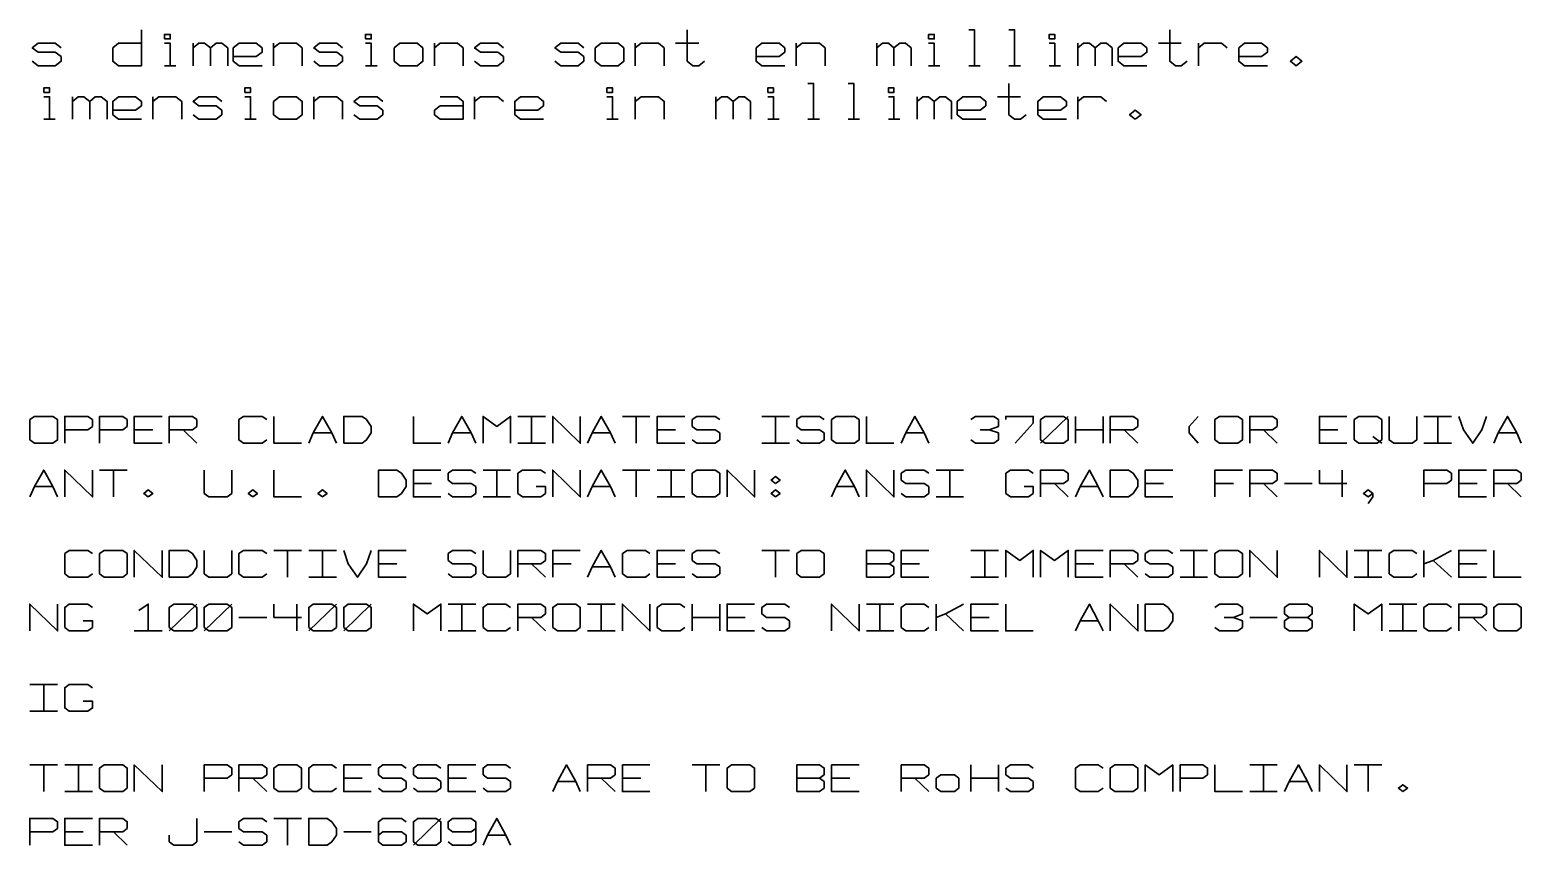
# Model space of a CAD drawing. Header units: millimetres. Extents: x 0 to 1189, y 35 to 806.
# Drawn here: x 319.8 to 472.8, y 235.5 to 319.2 of the extents above; entities that cross this region are included whole.
import ezdxf

# ---------------------------------------------------------------- set-up
doc = ezdxf.new("R2010")
doc.units = ezdxf.units.MM
doc.layers.add('Pen 1', color=7, linetype='Continuous')

msp = doc.modelspace()

# ---------------------------------------------------------------- linework, layer by layer
at = {"layer": 'Pen 1', "color": 7, "lineweight": 30}
for p, q in [((336.55, 315.52), (336.55, 317.83)), ((344.8, 315.52), (344.8, 317.83)), ((361.3, 315.52), (361.3, 317.83)), ((381.92, 315.52), (381.92, 317.83)), ((386.05, 317.83), (388.42, 317.83)), ((398.42, 315.52), (398.42, 317.83)), ((406.7, 315.52), (406.7, 317.83)), ((427.33, 315.52), (427.33, 317.83)), ((435.58, 317.83), (437.92, 317.83)), ((439.7, 315.52), (439.7, 317.83)), ((333.6, 315.52), (334.77, 315.52)), ((354.23, 315.52), (355.42, 315.52)), ((412, 315.52), (413.17, 315.52)), ((416.12, 315.52), (417.3, 315.52)), ((420.25, 315.52), (421.42, 315.52)), ((424.38, 315.52), (425.55, 315.52)), ((324.17, 310.02), (324.17, 312.33)), ((332.42, 310.02), (332.42, 312.33)), ((348.92, 310.02), (348.92, 312.33)), ((365.42, 310.02), (365.42, 312.33)), ((381.92, 310.02), (381.92, 312.33)), ((390.17, 310.02), (390.17, 312.33)), ((410.83, 310.02), (410.83, 312.33)), ((419.08, 312.33), (421.42, 312.33)), ((427.33, 310.02), (427.33, 312.33)), ((321.23, 310.02), (322.4, 310.02)), ((341.85, 310.02), (343.02, 310.02)), ((379, 310.02), (380.17, 310.02)), ((395.5, 310.02), (396.67, 310.02)), ((399.62, 310.02), (400.8, 310.02)), ((403.75, 310.02), (404.92, 310.02)), ((407.88, 310.02), (409.05, 310.02)), ((369.88, 279.52), (372.7, 279.52)), ((371.27, 279.52), (371.27, 276.77)), ((380.6, 279.52), (383.42, 279.52)), ((382, 279.52), (382, 276.77)), ((394.9, 279.52), (397.73, 279.52)), ((396.3, 279.52), (396.3, 276.77)), ((423.5, 276.77), (426.33, 279.52)), ((427.08, 276.77), (427.08, 279.52)), ((429.9, 279.52), (429.9, 276.77)), ((462.83, 279.52), (465.65, 279.52)), ((464.25, 279.52), (464.25, 276.77)), ((330.52, 278.15), (332.42, 278.15)), ((335.52, 278.15), (336.95, 276.77)), ((350.77, 277.83), (348.88, 277.83)), ((365.08, 277.83), (363.17, 277.83)), ((379.38, 277.83), (377.5, 277.83)), ((384.17, 278.15), (386.05, 278.15)), ((411.55, 277.83), (409.67, 277.83)), ((417.3, 278.15), (418.23, 278.15)), ((427.08, 278.15), (429.9, 278.15)), ((432.08, 278.15), (433.48, 276.77)), ((446.38, 278.15), (447.77, 276.77)), ((452.1, 278.15), (454, 278.15)), ((458.5, 276.77), (457.58, 277.48)), ((472.35, 277.83), (470.45, 277.83)), ((369.88, 276.77), (372.7, 276.77)), ((394.9, 276.77), (397.73, 276.77)), ((462.83, 276.77), (465.65, 276.77)), ((326.95, 274.02), (329.8, 274.02)), ((328.38, 274.02), (328.38, 271.27)), ((366.3, 274.02), (369.12, 274.02)), ((367.7, 274.02), (367.7, 271.27)), ((380.6, 274.02), (383.42, 274.02)), ((382, 274.02), (382, 271.27)), ((384.17, 274.02), (387, 274.02)), ((385.58, 274.02), (385.58, 271.27)), ((412.77, 274.02), (415.6, 274.02)), ((414.17, 274.02), (414.17, 271.27)), ((454.45, 274.02), (454.45, 271.27)), ((359.15, 272.65), (361.02, 272.65)), ((424.92, 272.65), (426.33, 271.27)), ((434.23, 272.65), (436.1, 272.65)), ((441.38, 272.65), (443.27, 272.65)), ((446.38, 272.65), (447.77, 271.27)), ((448.52, 272.65), (451.35, 272.65)), ((466.4, 272.65), (468.3, 272.65)), ((471.4, 272.65), (472.8, 271.27)), ((322.17, 272.33), (320.27, 272.33)), ((366.3, 271.27), (369.12, 271.27)), ((379.38, 272.33), (377.5, 272.33)), ((384.17, 271.27), (387, 271.27)), ((404.4, 272.33), (402.52, 272.33)), ((412.77, 271.27), (415.6, 271.27)), ((429.42, 272.33), (427.55, 272.33)), ((344.85, 265.77), (347.67, 265.77)), ((346.25, 265.77), (346.25, 263.02)), ((348.42, 265.77), (351.25, 265.77)), ((349.83, 265.77), (349.83, 263.02)), ((394.9, 265.77), (397.73, 265.77)), ((396.3, 265.77), (396.3, 263.02)), ((416.35, 265.77), (419.17, 265.77)), ((417.77, 265.77), (417.77, 263.02)), ((437.8, 265.77), (440.62, 265.77)), ((439.23, 265.77), (439.23, 263.02)), ((455.67, 265.77), (458.5, 265.77)), ((457.1, 265.77), (457.1, 263.02)), ((462.83, 263.02), (462.83, 265.77)), ((463.77, 264.75), (465.65, 263.02)), ((355.58, 264.4), (357.45, 264.4)), ((371.27, 264.4), (372.7, 263.02)), ((373.45, 264.4), (375.33, 264.4)), ((379.38, 264.08), (377.5, 264.08)), ((384.17, 264.4), (386.05, 264.4)), ((405.62, 264.4), (407.98, 264.4)), ((409.2, 264.4), (411.08, 264.4)), ((427.08, 264.4), (428.95, 264.4)), ((432.08, 264.4), (433.48, 263.02)), ((466.4, 264.4), (468.3, 264.4)), ((348.42, 263.02), (351.25, 263.02)), ((416.35, 263.02), (419.17, 263.02)), ((437.8, 263.02), (440.62, 263.02)), ((455.67, 263.02), (458.5, 263.02)), ((334.1, 257.52), (336.95, 260.27)), ((337.67, 257.52), (340.52, 260.27)), ((347.2, 260.27), (347.2, 257.52)), ((348.42, 257.52), (351.25, 260.27)), ((352, 257.52), (354.83, 260.27)), ((362.73, 260.27), (365.55, 260.27)), ((364.12, 260.27), (364.12, 257.52)), ((377.02, 260.27), (379.85, 260.27)), ((378.42, 260.27), (378.42, 257.52)), ((387.75, 257.52), (387.75, 260.27)), ((390.58, 260.27), (390.58, 257.52)), ((405.62, 260.27), (408.45, 260.27)), ((407.02, 260.27), (407.02, 257.52)), ((412.77, 257.52), (412.77, 260.27)), ((459.25, 260.27), (462.08, 260.27)), ((460.67, 260.27), (460.67, 257.52)), ((341.25, 258.9), (344.1, 258.9)), ((371.27, 258.9), (372.7, 257.52)), ((387.75, 258.9), (390.58, 258.9)), ((391.33, 258.9), (393.2, 258.9)), ((413.73, 259.25), (415.6, 257.52)), ((416.35, 258.9), (418.23, 258.9)), ((442.33, 258.9), (443.27, 258.9)), ((444.95, 258.9), (447.77, 258.9)), ((467.83, 258.9), (469.23, 257.52)), ((330.52, 257.52), (333.38, 257.52)), ((362.73, 257.52), (365.55, 257.52)), ((377.02, 257.52), (379.85, 257.52)), ((405.62, 257.52), (408.45, 257.52)), ((429.42, 258.55), (427.55, 258.55)), ((459.25, 257.52), (462.08, 257.52)), ((319.8, 252.02), (322.65, 252.02)), ((321.23, 252.02), (321.23, 249.27)), ((319.8, 249.27), (322.65, 249.27)), ((319.8, 243.77), (322.65, 243.77)), ((321.23, 243.77), (321.23, 241.02)), ((323.38, 243.77), (326.23, 243.77)), ((324.8, 243.77), (324.8, 241.02)), ((387.75, 243.77), (390.58, 243.77)), ((389.15, 243.77), (389.15, 241.02)), ((416.35, 241.02), (416.35, 243.77)), ((419.17, 243.77), (419.17, 241.02)), ((444.95, 243.77), (447.77, 243.77)), ((446.38, 243.77), (446.38, 241.02)), ((455.67, 243.77), (458.5, 243.77)), ((457.1, 243.77), (457.1, 241.02)), ((342.67, 242.4), (344.1, 241.02)), ((352, 242.4), (353.88, 242.4)), ((362.73, 242.4), (364.6, 242.4)), ((375.8, 242.05), (373.92, 242.05)), ((378.42, 242.4), (379.85, 241.02)), ((380.6, 242.4), (382.48, 242.4)), ((398.48, 242.4), (400.83, 242.4)), ((402.05, 242.4), (403.92, 242.4)), ((410.6, 242.4), (412.02, 241.02)), ((416.35, 242.4), (419.17, 242.4)), ((450.88, 242.05), (449, 242.05)), ((323.38, 241.02), (326.23, 241.02)), ((444.95, 241.02), (447.77, 241.02)), ((344.85, 238.27), (347.67, 238.27)), ((346.25, 238.27), (346.25, 235.52)), ((359.15, 235.52), (361.98, 238.27)), ((323.38, 236.9), (325.27, 236.9)), ((328.38, 236.9), (329.8, 235.52)), ((337.67, 236.9), (340.52, 236.9)), ((352, 236.9), (354.83, 236.9)), ((368.65, 236.55), (366.75, 236.55))]:
    msp.add_line(p, q, dxfattribs=at)
for points in [[(331.25, 317.83), (328.9, 317.83), (328.3, 317.35), (328.3, 315.98), (328.9, 315.52), (331.25, 315.52), (331.25, 319.2)], [(333.6, 318.27), (333.6, 318.73), (334.2, 318.73), (334.2, 318.27), (333.6, 318.27)], [(354.23, 318.27), (354.23, 318.73), (354.83, 318.73), (354.83, 318.27), (354.23, 318.27)], [(389, 315.98), (388.42, 315.52), (387.83, 315.52), (387.25, 315.98), (387.25, 319.2)], [(412, 318.27), (412, 318.73), (412.58, 318.73), (412.58, 318.27), (412, 318.27)], [(416.7, 315.52), (416.7, 319.2), (416.12, 319.2)], [(420.83, 315.52), (420.83, 319.2), (420.25, 319.2)], [(424.38, 318.27), (424.38, 318.73), (424.95, 318.73), (424.95, 318.27), (424.38, 318.27)], [(438.52, 315.98), (437.92, 315.52), (437.33, 315.52), (436.75, 315.98), (436.75, 319.2)], [(320.05, 315.98), (320.65, 315.52), (322.4, 315.52), (323, 315.98), (323, 316.45), (322.4, 316.9), (320.65, 316.9), (320.05, 317.35), (320.65, 317.83), (322.4, 317.83), (323, 317.35)], [(334.2, 315.52), (334.2, 317.83), (333.6, 317.83)], [(336.55, 317.35), (337.15, 317.83), (337.73, 317.83), (338.33, 317.35), (338.33, 315.52)], [(338.33, 317.35), (338.9, 317.83), (339.5, 317.83), (340.1, 317.35), (340.1, 315.52)], [(340.67, 316.45), (343.02, 316.45), (343.62, 316.9), (343.62, 317.35), (343.02, 317.83), (341.27, 317.83), (340.67, 317.35), (340.67, 315.98), (341.27, 315.52), (343.62, 315.52)], [(344.8, 317.35), (345.4, 317.83), (347.15, 317.83), (347.75, 317.35), (347.75, 315.52)], [(348.92, 315.98), (349.52, 315.52), (351.3, 315.52), (351.88, 315.98), (351.88, 316.45), (351.3, 316.9), (349.52, 316.9), (348.92, 317.35), (349.52, 317.83), (351.3, 317.83), (351.88, 317.35)], [(354.83, 315.52), (354.83, 317.83), (354.23, 317.83)], [(357.17, 315.98), (357.17, 317.35), (357.77, 317.83), (359.55, 317.83), (360.12, 317.35), (360.12, 315.98), (359.55, 315.52), (357.77, 315.52), (357.17, 315.98)], [(361.3, 317.35), (361.9, 317.83), (363.67, 317.83), (364.25, 317.35), (364.25, 315.52)], [(365.42, 315.98), (366.02, 315.52), (367.8, 315.52), (368.38, 315.98), (368.38, 316.45), (367.8, 316.9), (366.02, 316.9), (365.42, 317.35), (366.02, 317.83), (367.8, 317.83), (368.38, 317.35)], [(373.67, 315.98), (374.27, 315.52), (376.05, 315.52), (376.62, 315.98), (376.62, 316.45), (376.05, 316.9), (374.27, 316.9), (373.67, 317.35), (374.27, 317.83), (376.05, 317.83), (376.62, 317.35)], [(377.8, 315.98), (377.8, 317.35), (378.4, 317.83), (380.17, 317.83), (380.75, 317.35), (380.75, 315.98), (380.17, 315.52), (378.4, 315.52), (377.8, 315.98)], [(381.92, 317.35), (382.52, 317.83), (384.3, 317.83), (384.88, 317.35), (384.88, 315.52)], [(394.3, 316.45), (396.67, 316.45), (397.25, 316.9), (397.25, 317.35), (396.67, 317.83), (394.9, 317.83), (394.3, 317.35), (394.3, 315.98), (394.9, 315.52), (397.25, 315.52)], [(398.42, 317.35), (399.02, 317.83), (400.8, 317.83), (401.38, 317.35), (401.38, 315.52)], [(406.7, 317.35), (407.27, 317.83), (407.88, 317.83), (408.45, 317.35), (408.45, 315.52)], [(408.45, 317.35), (409.05, 317.83), (409.62, 317.83), (410.23, 317.35), (410.23, 315.52)], [(412.58, 315.52), (412.58, 317.83), (412, 317.83)], [(424.95, 315.52), (424.95, 317.83), (424.38, 317.83)], [(427.33, 317.35), (427.9, 317.83), (428.5, 317.83), (429.08, 317.35), (429.08, 315.52)], [(429.08, 317.35), (429.67, 317.83), (430.27, 317.83), (430.85, 317.35), (430.85, 315.52)], [(431.45, 316.45), (433.8, 316.45), (434.4, 316.9), (434.4, 317.35), (433.8, 317.83), (432.02, 317.83), (431.45, 317.35), (431.45, 315.98), (432.02, 315.52), (434.4, 315.52)], [(439.7, 317.35), (440.27, 317.83), (442.05, 317.83), (442.65, 317.35)], [(443.83, 316.45), (446.17, 316.45), (446.77, 316.9), (446.77, 317.35), (446.17, 317.83), (444.4, 317.83), (443.83, 317.35), (443.83, 315.98), (444.4, 315.52), (446.77, 315.52)], [(449.73, 315.52), (449.12, 315.98), (449.73, 316.45), (450.3, 315.98), (449.73, 315.52)], [(400.2, 310.02), (400.2, 313.7), (399.62, 313.7)], [(404.33, 310.02), (404.33, 313.7), (403.75, 313.7)], [(422, 310.48), (421.42, 310.02), (420.83, 310.02), (420.25, 310.48), (420.25, 313.7)], [(321.23, 312.77), (321.23, 313.23), (321.83, 313.23), (321.83, 312.77), (321.23, 312.77)], [(321.83, 310.02), (321.83, 312.33), (321.23, 312.33)], [(324.17, 311.85), (324.77, 312.33), (325.35, 312.33), (325.95, 311.85), (325.95, 310.02)], [(325.95, 311.85), (326.52, 312.33), (327.12, 312.33), (327.73, 311.85), (327.73, 310.02)], [(328.3, 310.95), (330.65, 310.95), (331.25, 311.4), (331.25, 311.85), (330.65, 312.33), (328.9, 312.33), (328.3, 311.85), (328.3, 310.48), (328.9, 310.02), (331.25, 310.02)], [(332.42, 311.85), (333.02, 312.33), (334.77, 312.33), (335.38, 311.85), (335.38, 310.02)], [(336.55, 310.48), (337.15, 310.02), (338.9, 310.02), (339.5, 310.48), (339.5, 310.95), (338.9, 311.4), (337.15, 311.4), (336.55, 311.85), (337.15, 312.33), (338.9, 312.33), (339.5, 311.85)], [(341.85, 312.77), (341.85, 313.23), (342.45, 313.23), (342.45, 312.77), (341.85, 312.77)], [(342.45, 310.02), (342.45, 312.33), (341.85, 312.33)], [(344.8, 310.48), (344.8, 311.85), (345.4, 312.33), (347.15, 312.33), (347.75, 311.85), (347.75, 310.48), (347.15, 310.02), (345.4, 310.02), (344.8, 310.48)], [(348.92, 311.85), (349.52, 312.33), (351.3, 312.33), (351.88, 311.85), (351.88, 310.02)], [(353.05, 310.48), (353.65, 310.02), (355.42, 310.02), (356, 310.48), (356, 310.95), (355.42, 311.4), (353.65, 311.4), (353.05, 311.85), (353.65, 312.33), (355.42, 312.33), (356, 311.85)], [(361.9, 312.33), (363.67, 312.33), (364.25, 311.85), (364.25, 310.02), (361.9, 310.02), (361.3, 310.48), (361.3, 310.95), (361.9, 311.4), (364.25, 311.4)], [(365.42, 311.85), (366.02, 312.33), (367.8, 312.33), (368.38, 311.85)], [(369.55, 310.95), (371.92, 310.95), (372.5, 311.4), (372.5, 311.85), (371.92, 312.33), (370.15, 312.33), (369.55, 311.85), (369.55, 310.48), (370.15, 310.02), (372.5, 310.02)], [(379, 312.77), (379, 313.23), (379.58, 313.23), (379.58, 312.77), (379, 312.77)], [(379.58, 310.02), (379.58, 312.33), (379, 312.33)], [(381.92, 311.85), (382.52, 312.33), (384.3, 312.33), (384.88, 311.85), (384.88, 310.02)], [(390.17, 311.85), (390.77, 312.33), (391.38, 312.33), (391.95, 311.85), (391.95, 310.02)], [(391.95, 311.85), (392.55, 312.33), (393.12, 312.33), (393.73, 311.85), (393.73, 310.02)], [(395.5, 312.77), (395.5, 313.23), (396.08, 313.23), (396.08, 312.77), (395.5, 312.77)], [(396.08, 310.02), (396.08, 312.33), (395.5, 312.33)], [(407.88, 312.77), (407.88, 313.23), (408.45, 313.23), (408.45, 312.77), (407.88, 312.77)], [(408.45, 310.02), (408.45, 312.33), (407.88, 312.33)], [(410.83, 311.85), (411.4, 312.33), (412, 312.33), (412.58, 311.85), (412.58, 310.02)], [(412.58, 311.85), (413.17, 312.33), (413.75, 312.33), (414.35, 311.85), (414.35, 310.02)], [(414.95, 310.95), (417.3, 310.95), (417.88, 311.4), (417.88, 311.85), (417.3, 312.33), (415.52, 312.33), (414.95, 311.85), (414.95, 310.48), (415.52, 310.02), (417.88, 310.02)], [(423.2, 310.95), (425.55, 310.95), (426.15, 311.4), (426.15, 311.85), (425.55, 312.33), (423.77, 312.33), (423.2, 311.85), (423.2, 310.48), (423.77, 310.02), (426.15, 310.02)], [(427.33, 311.85), (427.9, 312.33), (429.67, 312.33), (430.27, 311.85)], [(433.2, 310.02), (432.62, 310.48), (433.2, 310.95), (433.8, 310.48), (433.2, 310.02)], [(319.8, 277.12), (320.27, 276.77), (322.17, 276.77), (322.65, 277.12), (322.65, 279.2), (322.17, 279.52), (320.27, 279.52), (319.8, 279.2), (319.8, 277.12)], [(323.38, 276.77), (323.38, 279.52), (325.75, 279.52), (326.23, 279.2), (326.23, 278.5), (325.75, 278.15), (323.38, 278.15)], [(326.95, 276.77), (326.95, 279.52), (329.33, 279.52), (329.8, 279.2), (329.8, 278.5), (329.33, 278.15), (326.95, 278.15)], [(333.38, 276.77), (330.52, 276.77), (330.52, 279.52), (333.38, 279.52)], [(334.1, 276.77), (334.1, 279.52), (336.48, 279.52), (336.95, 279.2), (336.95, 278.5), (336.48, 278.15), (334.1, 278.15)], [(344.1, 277.12), (343.62, 276.77), (341.73, 276.77), (341.25, 277.12), (341.25, 279.2), (341.73, 279.52), (343.62, 279.52), (344.1, 279.2)], [(344.85, 279.52), (344.85, 276.77), (347.67, 276.77)], [(348.42, 276.77), (348.88, 277.83), (349.83, 279.52), (350.77, 277.83), (351.25, 276.77)], [(352, 276.77), (352, 279.52), (353.88, 279.52), (354.35, 279.2), (354.83, 278.5), (354.83, 277.83), (354.35, 277.12), (353.88, 276.77), (352, 276.77)], [(359.15, 279.52), (359.15, 276.77), (361.98, 276.77)], [(362.73, 276.77), (363.17, 277.83), (364.12, 279.52), (365.08, 277.83), (365.55, 276.77)], [(366.3, 276.77), (366.3, 279.52), (367.7, 278.5), (369.12, 279.52), (369.12, 276.77)], [(373.45, 276.77), (373.45, 279.52), (376.27, 276.77), (376.27, 279.52)], [(377.02, 276.77), (377.5, 277.83), (378.42, 279.52), (379.38, 277.83), (379.85, 276.77)], [(387, 276.77), (384.17, 276.77), (384.17, 279.52), (387, 279.52)], [(387.75, 277.12), (388.23, 276.77), (390.1, 276.77), (390.58, 277.12), (390.58, 277.83), (390.1, 278.15), (388.23, 278.15), (387.75, 278.5), (387.75, 279.2), (388.23, 279.52), (390.1, 279.52), (390.58, 279.2)], [(398.48, 277.12), (398.95, 276.77), (400.83, 276.77), (401.3, 277.12), (401.3, 277.83), (400.83, 278.15), (398.95, 278.15), (398.48, 278.5), (398.48, 279.2), (398.95, 279.52), (400.83, 279.52), (401.3, 279.2)], [(402.05, 277.12), (402.52, 276.77), (404.4, 276.77), (404.88, 277.12), (404.88, 279.2), (404.4, 279.52), (402.52, 279.52), (402.05, 279.2), (402.05, 277.12)], [(405.62, 279.52), (405.62, 276.77), (408.45, 276.77)], [(409.2, 276.77), (409.67, 277.83), (410.6, 279.52), (411.55, 277.83), (412.02, 276.77)], [(416.35, 279.2), (416.83, 279.52), (418.7, 279.52), (419.17, 279.2), (419.17, 278.5), (418.23, 278.15), (419.17, 277.83), (419.17, 277.12), (418.7, 276.77), (416.83, 276.77), (416.35, 277.12)], [(419.92, 279.2), (419.92, 279.52), (422.75, 279.52), (422.75, 278.85), (420.88, 276.77)], [(423.5, 277.12), (423.5, 279.2), (423.98, 279.52), (425.85, 279.52), (426.33, 279.2), (426.33, 277.12), (425.85, 276.77), (423.98, 276.77), (423.5, 277.12)], [(430.65, 276.77), (430.65, 279.52), (433, 279.52), (433.48, 279.2), (433.48, 278.5), (433, 278.15), (430.65, 278.15)], [(439.67, 276.77), (438.75, 277.83), (438.75, 278.5), (439.67, 279.52)], [(441.38, 277.12), (441.85, 276.77), (443.73, 276.77), (444.2, 277.12), (444.2, 279.2), (443.73, 279.52), (441.85, 279.52), (441.38, 279.2), (441.38, 277.12)], [(444.95, 276.77), (444.95, 279.52), (447.3, 279.52), (447.77, 279.2), (447.77, 278.5), (447.3, 278.15), (444.95, 278.15)], [(454.92, 276.77), (452.1, 276.77), (452.1, 279.52), (454.92, 279.52)], [(455.67, 277.12), (456.15, 276.77), (458.02, 276.77), (458.5, 277.12), (458.5, 279.2), (458.02, 279.52), (456.15, 279.52), (455.67, 279.2), (455.67, 277.12)], [(459.25, 279.52), (459.25, 277.12), (459.73, 276.77), (461.6, 276.77), (462.08, 277.12), (462.08, 279.52)], [(466.4, 279.52), (466.88, 278.15), (467.83, 276.77), (468.77, 278.15), (469.23, 279.52)], [(469.98, 276.77), (470.45, 277.83), (471.4, 279.52), (472.35, 277.83), (472.8, 276.77)], [(319.8, 271.27), (320.27, 272.33), (321.23, 274.02), (322.17, 272.33), (322.65, 271.27)], [(323.38, 271.27), (323.38, 274.02), (326.23, 271.27), (326.23, 274.02)], [(337.67, 274.02), (337.67, 271.62), (338.15, 271.27), (340.05, 271.27), (340.52, 271.62), (340.52, 274.02)], [(344.85, 274.02), (344.85, 271.27), (347.67, 271.27)], [(355.58, 271.27), (355.58, 274.02), (357.45, 274.02), (357.92, 273.7), (358.4, 273), (358.4, 272.33), (357.92, 271.62), (357.45, 271.27), (355.58, 271.27)], [(361.98, 271.27), (359.15, 271.27), (359.15, 274.02), (361.98, 274.02)], [(362.73, 271.62), (363.17, 271.27), (365.08, 271.27), (365.55, 271.62), (365.55, 272.33), (365.08, 272.65), (363.17, 272.65), (362.73, 273), (362.73, 273.7), (363.17, 274.02), (365.08, 274.02), (365.55, 273.7)], [(371.75, 272.33), (372.7, 272.33), (372.7, 271.62), (372.23, 271.27), (370.35, 271.27), (369.88, 271.62), (369.88, 273.7), (370.35, 274.02), (372.23, 274.02), (372.7, 273.7)], [(373.45, 271.27), (373.45, 274.02), (376.27, 271.27), (376.27, 274.02)], [(377.02, 271.27), (377.5, 272.33), (378.42, 274.02), (379.38, 272.33), (379.85, 271.27)], [(387.75, 271.62), (388.23, 271.27), (390.1, 271.27), (390.58, 271.62), (390.58, 273.7), (390.1, 274.02), (388.23, 274.02), (387.75, 273.7), (387.75, 271.62)], [(391.33, 271.27), (391.33, 274.02), (394.15, 271.27), (394.15, 274.02)], [(402.05, 271.27), (402.52, 272.33), (403.45, 274.02), (404.4, 272.33), (404.88, 271.27)], [(405.62, 271.27), (405.62, 274.02), (408.45, 271.27), (408.45, 274.02)], [(409.2, 271.62), (409.67, 271.27), (411.55, 271.27), (412.02, 271.62), (412.02, 272.33), (411.55, 272.65), (409.67, 272.65), (409.2, 273), (409.2, 273.7), (409.67, 274.02), (411.55, 274.02), (412.02, 273.7)], [(421.8, 272.33), (422.75, 272.33), (422.75, 271.62), (422.27, 271.27), (420.4, 271.27), (419.92, 271.62), (419.92, 273.7), (420.4, 274.02), (422.27, 274.02), (422.75, 273.7)], [(423.5, 271.27), (423.5, 274.02), (425.85, 274.02), (426.33, 273.7), (426.33, 273), (425.85, 272.65), (423.5, 272.65)], [(427.08, 271.27), (427.55, 272.33), (428.5, 274.02), (429.42, 272.33), (429.9, 271.27)], [(430.65, 271.27), (430.65, 274.02), (432.52, 274.02), (433, 273.7), (433.48, 273), (433.48, 272.33), (433, 271.62), (432.52, 271.27), (430.65, 271.27)], [(437.05, 271.27), (434.23, 271.27), (434.23, 274.02), (437.05, 274.02)], [(441.38, 271.27), (441.38, 274.02), (444.2, 274.02)], [(444.95, 271.27), (444.95, 274.02), (447.3, 274.02), (447.77, 273.7), (447.77, 273), (447.3, 272.65), (444.95, 272.65)], [(452.1, 274.02), (452.1, 272.65), (454.92, 272.65)], [(462.83, 271.27), (462.83, 274.02), (465.17, 274.02), (465.65, 273.7), (465.65, 273), (465.17, 272.65), (462.83, 272.65)], [(469.23, 271.27), (466.4, 271.27), (466.4, 274.02), (469.23, 274.02)], [(469.98, 271.27), (469.98, 274.02), (472.35, 274.02), (472.8, 273.7), (472.8, 273), (472.35, 272.65), (469.98, 272.65)], [(396.3, 272.65), (395.85, 273), (396.3, 273.35), (396.77, 273), (396.3, 272.65)], [(331.95, 271.27), (331.48, 271.62), (331.95, 271.98), (332.42, 271.62), (331.95, 271.27)], [(342.67, 271.27), (342.2, 271.62), (342.67, 271.98), (343.15, 271.62), (342.67, 271.27)], [(349.83, 271.27), (349.35, 271.62), (349.83, 271.98), (350.3, 271.62), (349.83, 271.27)], [(396.3, 271.27), (395.85, 271.62), (396.3, 271.98), (396.77, 271.62), (396.3, 271.27)], [(457.58, 271.62), (457.1, 271.27), (456.62, 271.62), (457.1, 271.98), (457.58, 271.62), (457.58, 271.27), (457.1, 270.6)], [(326.23, 263.38), (325.75, 263.02), (323.85, 263.02), (323.38, 263.38), (323.38, 265.45), (323.85, 265.77), (325.75, 265.77), (326.23, 265.45)], [(326.95, 263.38), (327.42, 263.02), (329.33, 263.02), (329.8, 263.38), (329.8, 265.45), (329.33, 265.77), (327.42, 265.77), (326.95, 265.45), (326.95, 263.38)], [(330.52, 263.02), (330.52, 265.77), (333.38, 263.02), (333.38, 265.77)], [(334.1, 263.02), (334.1, 265.77), (336, 265.77), (336.48, 265.45), (336.95, 264.75), (336.95, 264.08), (336.48, 263.38), (336, 263.02), (334.1, 263.02)], [(337.67, 265.77), (337.67, 263.38), (338.15, 263.02), (340.05, 263.02), (340.52, 263.38), (340.52, 265.77)], [(344.1, 263.38), (343.62, 263.02), (341.73, 263.02), (341.25, 263.38), (341.25, 265.45), (341.73, 265.77), (343.62, 265.77), (344.1, 265.45)], [(352, 265.77), (352.45, 264.4), (353.4, 263.02), (354.35, 264.4), (354.83, 265.77)], [(358.4, 263.02), (355.58, 263.02), (355.58, 265.77), (358.4, 265.77)], [(362.73, 263.38), (363.17, 263.02), (365.08, 263.02), (365.55, 263.38), (365.55, 264.08), (365.08, 264.4), (363.17, 264.4), (362.73, 264.75), (362.73, 265.45), (363.17, 265.77), (365.08, 265.77), (365.55, 265.45)], [(366.3, 265.77), (366.3, 263.38), (366.75, 263.02), (368.65, 263.02), (369.12, 263.38), (369.12, 265.77)], [(369.88, 263.02), (369.88, 265.77), (372.23, 265.77), (372.7, 265.45), (372.7, 264.75), (372.23, 264.4), (369.88, 264.4)], [(373.45, 263.02), (373.45, 265.77), (376.27, 265.77)], [(377.02, 263.02), (377.5, 264.08), (378.42, 265.77), (379.38, 264.08), (379.85, 263.02)], [(383.42, 263.38), (382.95, 263.02), (381.08, 263.02), (380.6, 263.38), (380.6, 265.45), (381.08, 265.77), (382.95, 265.77), (383.42, 265.45)], [(387, 263.02), (384.17, 263.02), (384.17, 265.77), (387, 265.77)], [(387.75, 263.38), (388.23, 263.02), (390.1, 263.02), (390.58, 263.38), (390.58, 264.08), (390.1, 264.4), (388.23, 264.4), (387.75, 264.75), (387.75, 265.45), (388.23, 265.77), (390.1, 265.77), (390.58, 265.45)], [(398.48, 263.38), (398.95, 263.02), (400.83, 263.02), (401.3, 263.38), (401.3, 265.45), (400.83, 265.77), (398.95, 265.77), (398.48, 265.45), (398.48, 263.38)], [(405.62, 263.02), (405.62, 265.77), (407.98, 265.77), (408.45, 265.45), (408.45, 264.75), (407.98, 264.4), (408.45, 264.08), (408.45, 263.38), (407.98, 263.02), (405.62, 263.02)], [(412.02, 263.02), (409.2, 263.02), (409.2, 265.77), (412.02, 265.77)], [(419.92, 263.02), (419.92, 265.77), (421.35, 264.75), (422.75, 265.77), (422.75, 263.02)], [(423.5, 263.02), (423.5, 265.77), (424.92, 264.75), (426.33, 265.77), (426.33, 263.02)], [(429.9, 263.02), (427.08, 263.02), (427.08, 265.77), (429.9, 265.77)], [(430.65, 263.02), (430.65, 265.77), (433, 265.77), (433.48, 265.45), (433.48, 264.75), (433, 264.4), (430.65, 264.4)], [(434.23, 263.38), (434.7, 263.02), (436.58, 263.02), (437.05, 263.38), (437.05, 264.08), (436.58, 264.4), (434.7, 264.4), (434.23, 264.75), (434.23, 265.45), (434.7, 265.77), (436.58, 265.77), (437.05, 265.45)], [(441.38, 263.38), (441.85, 263.02), (443.73, 263.02), (444.2, 263.38), (444.2, 265.45), (443.73, 265.77), (441.85, 265.77), (441.38, 265.45), (441.38, 263.38)], [(444.95, 263.02), (444.95, 265.77), (447.77, 263.02), (447.77, 265.77)], [(452.1, 263.02), (452.1, 265.77), (454.92, 263.02), (454.92, 265.77)], [(462.08, 263.38), (461.6, 263.02), (459.73, 263.02), (459.25, 263.38), (459.25, 265.45), (459.73, 265.77), (461.6, 265.77), (462.08, 265.45)], [(465.65, 265.77), (463.77, 264.75), (462.83, 264.4)], [(469.23, 263.02), (466.4, 263.02), (466.4, 265.77), (469.23, 265.77)], [(469.98, 265.77), (469.98, 263.02), (472.8, 263.02)], [(319.8, 257.52), (319.8, 260.27), (322.65, 257.52), (322.65, 260.27)], [(325.27, 258.55), (326.23, 258.55), (326.23, 257.88), (325.75, 257.52), (323.85, 257.52), (323.38, 257.88), (323.38, 259.92), (323.85, 260.27), (325.75, 260.27), (326.23, 259.92)], [(331.95, 257.52), (331.95, 260.27), (331, 259.6)], [(334.1, 257.88), (334.1, 259.92), (334.58, 260.27), (336.48, 260.27), (336.95, 259.92), (336.95, 257.88), (336.48, 257.52), (334.58, 257.52), (334.1, 257.88)], [(337.67, 257.88), (337.67, 259.92), (338.15, 260.27), (340.05, 260.27), (340.52, 259.92), (340.52, 257.88), (340.05, 257.52), (338.15, 257.52), (337.67, 257.88)], [(344.85, 260.27), (344.85, 258.9), (347.67, 258.9)], [(348.42, 257.88), (348.42, 259.92), (348.88, 260.27), (350.77, 260.27), (351.25, 259.92), (351.25, 257.88), (350.77, 257.52), (348.88, 257.52), (348.42, 257.88)], [(352, 257.88), (352, 259.92), (352.45, 260.27), (354.35, 260.27), (354.83, 259.92), (354.83, 257.88), (354.35, 257.52), (352.45, 257.52), (352, 257.88)], [(359.15, 257.52), (359.15, 260.27), (360.55, 259.25), (361.98, 260.27), (361.98, 257.52)], [(369.12, 257.88), (368.65, 257.52), (366.75, 257.52), (366.3, 257.88), (366.3, 259.92), (366.75, 260.27), (368.65, 260.27), (369.12, 259.92)], [(369.88, 257.52), (369.88, 260.27), (372.23, 260.27), (372.7, 259.92), (372.7, 259.25), (372.23, 258.9), (369.88, 258.9)], [(373.45, 257.88), (373.92, 257.52), (375.8, 257.52), (376.27, 257.88), (376.27, 259.92), (375.8, 260.27), (373.92, 260.27), (373.45, 259.92), (373.45, 257.88)], [(380.6, 257.52), (380.6, 260.27), (383.42, 257.52), (383.42, 260.27)], [(387, 257.88), (386.52, 257.52), (384.65, 257.52), (384.17, 257.88), (384.17, 259.92), (384.65, 260.27), (386.52, 260.27), (387, 259.92)], [(394.15, 257.52), (391.33, 257.52), (391.33, 260.27), (394.15, 260.27)], [(394.9, 257.88), (395.38, 257.52), (397.25, 257.52), (397.73, 257.88), (397.73, 258.55), (397.25, 258.9), (395.38, 258.9), (394.9, 259.25), (394.9, 259.92), (395.38, 260.27), (397.25, 260.27), (397.73, 259.92)], [(402.05, 257.52), (402.05, 260.27), (404.88, 257.52), (404.88, 260.27)], [(412.02, 257.88), (411.55, 257.52), (409.67, 257.52), (409.2, 257.88), (409.2, 259.92), (409.67, 260.27), (411.55, 260.27), (412.02, 259.92)], [(415.6, 260.27), (413.73, 259.25), (412.77, 258.9)], [(419.17, 257.52), (416.35, 257.52), (416.35, 260.27), (419.17, 260.27)], [(419.92, 260.27), (419.92, 257.52), (422.75, 257.52)], [(427.08, 257.52), (427.55, 258.55), (428.5, 260.27), (429.42, 258.55), (429.9, 257.52)], [(430.65, 257.52), (430.65, 260.27), (433.48, 257.52), (433.48, 260.27)], [(434.23, 257.52), (434.23, 260.27), (436.1, 260.27), (436.58, 259.92), (437.05, 259.25), (437.05, 258.55), (436.58, 257.88), (436.1, 257.52), (434.23, 257.52)], [(441.38, 259.92), (441.85, 260.27), (443.73, 260.27), (444.2, 259.92), (444.2, 259.25), (443.27, 258.9), (444.2, 258.55), (444.2, 257.88), (443.73, 257.52), (441.85, 257.52), (441.38, 257.88)], [(449, 258.9), (448.52, 258.55), (448.52, 257.88), (449, 257.52), (450.88, 257.52), (451.35, 257.88), (451.35, 258.55), (450.88, 258.9), (449, 258.9), (448.52, 259.25), (448.52, 259.92), (449, 260.27), (450.88, 260.27), (451.35, 259.92), (451.35, 259.25), (450.88, 258.9)], [(455.67, 257.52), (455.67, 260.27), (457.1, 259.25), (458.5, 260.27), (458.5, 257.52)], [(465.65, 257.88), (465.17, 257.52), (463.3, 257.52), (462.83, 257.88), (462.83, 259.92), (463.3, 260.27), (465.17, 260.27), (465.65, 259.92)], [(466.4, 257.52), (466.4, 260.27), (468.77, 260.27), (469.23, 259.92), (469.23, 259.25), (468.77, 258.9), (466.4, 258.9)], [(469.98, 257.88), (470.45, 257.52), (472.35, 257.52), (472.8, 257.88), (472.8, 259.92), (472.35, 260.27), (470.45, 260.27), (469.98, 259.92), (469.98, 257.88)], [(325.27, 250.3), (326.23, 250.3), (326.23, 249.62), (325.75, 249.27), (323.85, 249.27), (323.38, 249.62), (323.38, 251.68), (323.85, 252.02), (325.75, 252.02), (326.23, 251.68)], [(326.95, 241.38), (327.42, 241.02), (329.33, 241.02), (329.8, 241.38), (329.8, 243.43), (329.33, 243.77), (327.42, 243.77), (326.95, 243.43), (326.95, 241.38)], [(330.52, 241.02), (330.52, 243.77), (333.38, 241.02), (333.38, 243.77)], [(337.67, 241.02), (337.67, 243.77), (340.05, 243.77), (340.52, 243.43), (340.52, 242.75), (340.05, 242.4), (337.67, 242.4)], [(341.25, 241.02), (341.25, 243.77), (343.62, 243.77), (344.1, 243.43), (344.1, 242.75), (343.62, 242.4), (341.25, 242.4)], [(344.85, 241.38), (345.3, 241.02), (347.2, 241.02), (347.67, 241.38), (347.67, 243.43), (347.2, 243.77), (345.3, 243.77), (344.85, 243.43), (344.85, 241.38)], [(351.25, 241.38), (350.77, 241.02), (348.88, 241.02), (348.42, 241.38), (348.42, 243.43), (348.88, 243.77), (350.77, 243.77), (351.25, 243.43)], [(354.83, 241.02), (352, 241.02), (352, 243.77), (354.83, 243.77)], [(355.58, 241.38), (356.02, 241.02), (357.92, 241.02), (358.4, 241.38), (358.4, 242.05), (357.92, 242.4), (356.02, 242.4), (355.58, 242.75), (355.58, 243.43), (356.02, 243.77), (357.92, 243.77), (358.4, 243.43)], [(359.15, 241.38), (359.6, 241.02), (361.5, 241.02), (361.98, 241.38), (361.98, 242.05), (361.5, 242.4), (359.6, 242.4), (359.15, 242.75), (359.15, 243.43), (359.6, 243.77), (361.5, 243.77), (361.98, 243.43)], [(365.55, 241.02), (362.73, 241.02), (362.73, 243.77), (365.55, 243.77)], [(366.3, 241.38), (366.75, 241.02), (368.65, 241.02), (369.12, 241.38), (369.12, 242.05), (368.65, 242.4), (366.75, 242.4), (366.3, 242.75), (366.3, 243.43), (366.75, 243.77), (368.65, 243.77), (369.12, 243.43)], [(373.45, 241.02), (373.92, 242.05), (374.85, 243.77), (375.8, 242.05), (376.27, 241.02)], [(377.02, 241.02), (377.02, 243.77), (379.38, 243.77), (379.85, 243.43), (379.85, 242.75), (379.38, 242.4), (377.02, 242.4)], [(383.42, 241.02), (380.6, 241.02), (380.6, 243.77), (383.42, 243.77)], [(391.33, 241.38), (391.8, 241.02), (393.67, 241.02), (394.15, 241.38), (394.15, 243.43), (393.67, 243.77), (391.8, 243.77), (391.33, 243.43), (391.33, 241.38)], [(398.48, 241.02), (398.48, 243.77), (400.83, 243.77), (401.3, 243.43), (401.3, 242.75), (400.83, 242.4), (401.3, 242.05), (401.3, 241.38), (400.83, 241.02), (398.48, 241.02)], [(404.88, 241.02), (402.05, 241.02), (402.05, 243.77), (404.88, 243.77)], [(409.2, 241.02), (409.2, 243.77), (411.55, 243.77), (412.02, 243.43), (412.02, 242.75), (411.55, 242.4), (409.2, 242.4)], [(419.92, 241.38), (420.4, 241.02), (422.27, 241.02), (422.75, 241.38), (422.75, 242.05), (422.27, 242.4), (420.4, 242.4), (419.92, 242.75), (419.92, 243.43), (420.4, 243.77), (422.27, 243.77), (422.75, 243.43)], [(429.9, 241.38), (429.42, 241.02), (427.55, 241.02), (427.08, 241.38), (427.08, 243.43), (427.55, 243.77), (429.42, 243.77), (429.9, 243.43)], [(430.65, 241.38), (431.12, 241.02), (433, 241.02), (433.48, 241.38), (433.48, 243.43), (433, 243.77), (431.12, 243.77), (430.65, 243.43), (430.65, 241.38)], [(434.23, 241.02), (434.23, 243.77), (435.65, 242.75), (437.05, 243.77), (437.05, 241.02)], [(437.8, 241.02), (437.8, 243.77), (440.15, 243.77), (440.62, 243.43), (440.62, 242.75), (440.15, 242.4), (437.8, 242.4)], [(441.38, 243.77), (441.38, 241.02), (444.2, 241.02)], [(448.52, 241.02), (449, 242.05), (449.95, 243.77), (450.88, 242.05), (451.35, 241.02)], [(452.1, 241.02), (452.1, 243.77), (454.92, 241.02), (454.92, 243.77)], [(412.77, 241.38), (412.77, 242.4), (413.25, 242.75), (414.65, 242.75), (415.12, 242.4), (415.12, 241.38), (414.65, 241.02), (413.25, 241.02), (412.77, 241.38)], [(460.67, 241.02), (460.2, 241.38), (460.67, 241.73), (461.15, 241.38), (460.67, 241.02)], [(319.8, 235.52), (319.8, 238.27), (322.17, 238.27), (322.65, 237.93), (322.65, 237.25), (322.17, 236.9), (319.8, 236.9)], [(326.23, 235.52), (323.38, 235.52), (323.38, 238.27), (326.23, 238.27)], [(326.95, 235.52), (326.95, 238.27), (329.33, 238.27), (329.8, 237.93), (329.8, 237.25), (329.33, 236.9), (326.95, 236.9)], [(336.95, 238.27), (336.95, 235.88), (336.48, 235.52), (334.58, 235.52), (334.1, 235.88), (334.1, 236.55)], [(341.25, 235.88), (341.73, 235.52), (343.62, 235.52), (344.1, 235.88), (344.1, 236.55), (343.62, 236.9), (341.73, 236.9), (341.25, 237.25), (341.25, 237.93), (341.73, 238.27), (343.62, 238.27), (344.1, 237.93)], [(348.42, 235.52), (348.42, 238.27), (350.3, 238.27), (350.77, 237.93), (351.25, 237.25), (351.25, 236.55), (350.77, 235.88), (350.3, 235.52), (348.42, 235.52)], [(358.4, 237.93), (357.92, 238.27), (356.02, 238.27), (355.58, 237.93), (355.58, 235.88), (356.02, 235.52), (357.92, 235.52), (358.4, 235.88), (358.4, 236.55), (357.92, 236.9), (356.02, 236.9), (355.58, 236.55)], [(359.15, 235.88), (359.15, 237.93), (359.6, 238.27), (361.5, 238.27), (361.98, 237.93), (361.98, 235.88), (361.5, 235.52), (359.6, 235.52), (359.15, 235.88)], [(362.73, 235.88), (363.17, 235.52), (365.08, 235.52), (365.55, 235.88), (365.55, 237.93), (365.08, 238.27), (363.17, 238.27), (362.73, 237.93), (362.73, 237.25), (363.17, 236.9), (365.08, 236.9), (365.55, 237.25)], [(366.3, 235.52), (366.75, 236.55), (367.7, 238.27), (368.65, 236.55), (369.12, 235.52)]]:
    msp.add_lwpolyline(points, dxfattribs=at)

doc.saveas('drawing.dxf')
